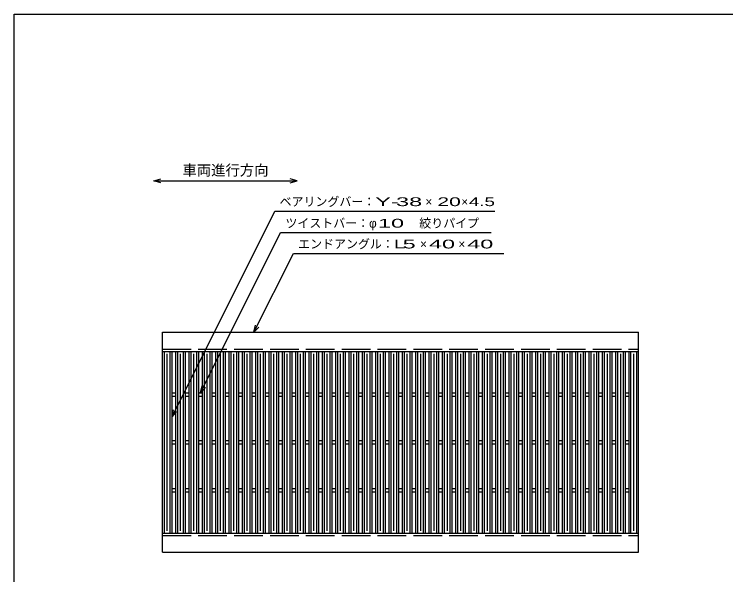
# Model space of a CAD drawing. Units: millimetres, scale not verified. Extents: x -1820 to 1724, y -1285 to 1059.
# Drawn here: x -1736 to -248, y -113 to 1059 of the extents above; entities that cross this region are included whole.
import ezdxf
from ezdxf.enums import TextEntityAlignment as Align

# ---------------------------------------------------------------- set-up
doc = ezdxf.new("R2010")
doc.units = ezdxf.units.MM
doc.header["$LTSCALE"] = 10
doc.linetypes.add('DASHED', pattern=[7.5, 6, -1.5])
for name, color, linetype, lineweight in [('0_2', 150, 'Continuous', 25), ('16', 3, 'Continuous', 25), ('22', 2, 'Continuous', 25)]:
    doc.layers.add(name, color=color, linetype=linetype, lineweight=lineweight)
doc.styles.add('ベクトル', font='')
doc.styles.get('ベクトル').set_extended_font_data('ベクトル')

msp = doc.modelspace()

# ---------------------------------------------------------------- linework, layer by layer
at = {"layer": '0_2'}
for p, q in [((-1736, -1141), (-1736, 1059)), ((-1736, 1059), (1724, 1059))]:
    msp.add_line(p, q, dxfattribs=at)
at = {"layer": '0_2', "color": 4}
for p, q in [((-1444.08, 710.83), (-1429.08, 714.83)), ((-1144.08, 710.83), (-1159.08, 714.83)), ((-1429.08, 706.83), (-1444.08, 710.83)), ((-1444.08, 710.83), (-1144.08, 710.83)), ((-1159.08, 706.83), (-1144.08, 710.83))]:
    msp.add_line(p, q, dxfattribs=at)
at = {"layer": '16'}
for p, q in [((-1426, 394), (-430, 394)), ((-1426, 354), (-1426, 394)), ((-430, 354), (-430, 394)), ((-1426, 354), (-430, 354)), ((-1426, -26), (-1426, 354)), ((-1426, 354), (-1406, 354)), ((-1422, -26), (-1422, 354)), ((-1416, -21), (-1416, 349)), ((-1410, -26), (-1410, 354)), ((-1406, -26), (-1406, 354)), ((-1398.1, -26), (-1398.1, 354)), ((-1398.1, 354), (-1378.1, 354)), ((-1394.1, -26), (-1394.1, 354)), ((-1388.1, -21), (-1388.1, 349)), ((-1382.1, -26), (-1382.1, 354)), ((-1378.1, -26), (-1378.1, 354)), ((-1370.2, -26), (-1370.2, 354)), ((-1370.2, 354), (-1350.2, 354)), ((-1366.2, -26), (-1366.2, 354)), ((-1360.2, -21), (-1360.2, 349)), ((-1354.2, -26), (-1354.2, 354)), ((-1350.2, -26), (-1350.2, 354)), ((-1342.3, -26), (-1342.3, 354)), ((-1342.3, 354), (-1322.3, 354)), ((-1338.3, -26), (-1338.3, 354)), ((-1332.3, -21), (-1332.3, 349)), ((-1326.3, -26), (-1326.3, 354)), ((-1322.3, -26), (-1322.3, 354)), ((-1314.4, -26), (-1314.4, 354)), ((-1314.4, 354), (-1294.4, 354)), ((-1310.4, -26), (-1310.4, 354)), ((-1304.4, -21), (-1304.4, 349)), ((-1298.4, -26), (-1298.4, 354)), ((-1294.4, -26), (-1294.4, 354)), ((-1286.5, -26), (-1286.5, 354)), ((-1286.5, 354), (-1266.5, 354)), ((-1282.5, -26), (-1282.5, 354)), ((-1276.5, -21), (-1276.5, 349)), ((-1270.5, -26), (-1270.5, 354)), ((-1266.5, -26), (-1266.5, 354)), ((-1258.6, -26), (-1258.6, 354)), ((-1258.6, 354), (-1238.6, 354)), ((-1254.6, -26), (-1254.6, 354)), ((-1248.6, -21), (-1248.6, 349)), ((-1242.6, -26), (-1242.6, 354)), ((-1238.6, -26), (-1238.6, 354)), ((-1230.7, -26), (-1230.7, 354)), ((-1230.7, 354), (-1210.7, 354)), ((-1226.7, -26), (-1226.7, 354)), ((-1220.7, -21), (-1220.7, 349)), ((-1214.7, -26), (-1214.7, 354)), ((-1210.7, -26), (-1210.7, 354)), ((-1202.8, -26), (-1202.8, 354)), ((-1202.8, 354), (-1182.8, 354)), ((-1198.8, -26), (-1198.8, 354)), ((-1192.8, -21), (-1192.8, 349)), ((-1186.8, -26), (-1186.8, 354)), ((-1182.8, -26), (-1182.8, 354)), ((-1174.9, -26), (-1174.9, 354)), ((-1174.9, 354), (-1154.9, 354)), ((-1170.9, -26), (-1170.9, 354)), ((-1164.9, -21), (-1164.9, 349)), ((-1158.9, -26), (-1158.9, 354)), ((-1154.9, -26), (-1154.9, 354)), ((-1147, -26), (-1147, 354)), ((-1147, 354), (-1127, 354)), ((-1143, -26), (-1143, 354)), ((-1137, -21), (-1137, 349)), ((-1131, -26), (-1131, 354)), ((-1127, -26), (-1127, 354)), ((-1119.1, -26), (-1119.1, 354)), ((-1119.1, 354), (-1099.1, 354)), ((-1115.1, -26), (-1115.1, 354)), ((-1109.1, -21), (-1109.1, 349)), ((-1103.1, -26), (-1103.1, 354)), ((-1099.1, -26), (-1099.1, 354)), ((-1091.2, -26), (-1091.2, 354)), ((-1091.2, 354), (-1071.2, 354)), ((-1087.2, -26), (-1087.2, 354)), ((-1081.2, -21), (-1081.2, 349)), ((-1075.2, -26), (-1075.2, 354)), ((-1071.2, -26), (-1071.2, 354)), ((-1063.3, -26), (-1063.3, 354)), ((-1063.3, 354), (-1043.3, 354)), ((-1059.3, -26), (-1059.3, 354)), ((-1053.3, -21), (-1053.3, 349)), ((-1047.3, -26), (-1047.3, 354)), ((-1043.3, -26), (-1043.3, 354)), ((-1035.4, -26), (-1035.4, 354)), ((-1035.4, 354), (-1015.4, 354)), ((-1031.4, -26), (-1031.4, 354)), ((-1025.4, -21), (-1025.4, 349)), ((-1019.4, -26), (-1019.4, 354)), ((-1015.4, -26), (-1015.4, 354)), ((-1007.5, -26), (-1007.5, 354)), ((-1007.5, 354), (-987.5, 354)), ((-1003.5, -26), (-1003.5, 354)), ((-997.5, -21), (-997.5, 349)), ((-991.5, -26), (-991.5, 354)), ((-987.5, -26), (-987.5, 354)), ((-979.6, -26), (-979.6, 354)), ((-979.6, 354), (-959.6, 354)), ((-975.6, -26), (-975.6, 354)), ((-969.6, -21), (-969.6, 349)), ((-963.6, -26), (-963.6, 354)), ((-959.6, -26), (-959.6, 354)), ((-951.7, -26), (-951.7, 354)), ((-951.7, 354), (-931.7, 354)), ((-947.7, -26), (-947.7, 354)), ((-941.7, -21), (-941.7, 349)), ((-935.7, -26), (-935.7, 354)), ((-931.7, -26), (-931.7, 354)), ((-923.8, -26), (-923.8, 354)), ((-923.8, 354), (-903.8, 354)), ((-919.8, -26), (-919.8, 354)), ((-913.8, -21), (-913.8, 349)), ((-907.8, -26), (-907.8, 354)), ((-903.8, -26), (-903.8, 354)), ((-895.9, -26), (-895.9, 354)), ((-895.9, 354), (-875.9, 354)), ((-891.9, -26), (-891.9, 354)), ((-885.9, -21), (-885.9, 349)), ((-879.9, -26), (-879.9, 354)), ((-875.9, -26), (-875.9, 354)), ((-868, -26), (-868, 354)), ((-868, 354), (-848, 354)), ((-864, -26), (-864, 354)), ((-858, -21), (-858, 349)), ((-852, -26), (-852, 354)), ((-848, -26), (-848, 354)), ((-840.1, -26), (-840.1, 354)), ((-840.1, 354), (-820.1, 354)), ((-836.1, -26), (-836.1, 354)), ((-830.1, -21), (-830.1, 349)), ((-824.1, -26), (-824.1, 354)), ((-820.1, -26), (-820.1, 354)), ((-812.2, -26), (-812.2, 354)), ((-812.2, 354), (-792.2, 354)), ((-808.2, -26), (-808.2, 354)), ((-802.2, -21), (-802.2, 349)), ((-796.2, -26), (-796.2, 354)), ((-792.2, -26), (-792.2, 354)), ((-784.3, -26), (-784.3, 354)), ((-784.3, 354), (-764.3, 354)), ((-780.3, -26), (-780.3, 354)), ((-774.3, -21), (-774.3, 349)), ((-768.3, -26), (-768.3, 354)), ((-764.3, -26), (-764.3, 354)), ((-756.4, -26), (-756.4, 354)), ((-756.4, 354), (-736.4, 354)), ((-752.4, -26), (-752.4, 354)), ((-746.4, -21), (-746.4, 349)), ((-740.4, -26), (-740.4, 354)), ((-736.4, -26), (-736.4, 354)), ((-728.5, -26), (-728.5, 354)), ((-728.5, 354), (-708.5, 354)), ((-724.5, -26), (-724.5, 354)), ((-718.5, -21), (-718.5, 349)), ((-712.5, -26), (-712.5, 354)), ((-708.5, -26), (-708.5, 354)), ((-700.6, -26), (-700.6, 354)), ((-700.6, 354), (-680.6, 354)), ((-696.6, -26), (-696.6, 354)), ((-690.6, -21), (-690.6, 349)), ((-684.6, -26), (-684.6, 354)), ((-680.6, -26), (-680.6, 354)), ((-672.7, -26), (-672.7, 354)), ((-672.7, 354), (-652.7, 354)), ((-668.7, -26), (-668.7, 354)), ((-662.7, -21), (-662.7, 349)), ((-656.7, -26), (-656.7, 354)), ((-652.7, -26), (-652.7, 354)), ((-644.8, -26), (-644.8, 354)), ((-644.8, 354), (-624.8, 354)), ((-640.8, -26), (-640.8, 354)), ((-634.8, -21), (-634.8, 349)), ((-628.8, -26), (-628.8, 354)), ((-624.8, -26), (-624.8, 354)), ((-616.9, -26), (-616.9, 354)), ((-616.9, 354), (-596.9, 354)), ((-612.9, -26), (-612.9, 354)), ((-606.9, -21), (-606.9, 349)), ((-600.9, -26), (-600.9, 354)), ((-596.9, -26), (-596.9, 354)), ((-589, -26), (-589, 354)), ((-589, 354), (-569, 354)), ((-585, -26), (-585, 354)), ((-579, -21), (-579, 349)), ((-573, -26), (-573, 354)), ((-569, -26), (-569, 354)), ((-561.1, -26), (-561.1, 354)), ((-561.1, 354), (-541.1, 354)), ((-557.1, -26), (-557.1, 354)), ((-551.1, -21), (-551.1, 349)), ((-545.1, -26), (-545.1, 354)), ((-541.1, -26), (-541.1, 354)), ((-533.2, -26), (-533.2, 354)), ((-533.2, 354), (-513.2, 354)), ((-529.2, -26), (-529.2, 354)), ((-523.2, -21), (-523.2, 349)), ((-517.2, -26), (-517.2, 354)), ((-513.2, -26), (-513.2, 354)), ((-505.3, -26), (-505.3, 354)), ((-505.3, 354), (-485.3, 354)), ((-501.3, -26), (-501.3, 354)), ((-495.3, -21), (-495.3, 349)), ((-489.3, -26), (-489.3, 354)), ((-485.3, -26), (-485.3, 354)), ((-477.4, -26), (-477.4, 354)), ((-477.4, 354), (-457.4, 354)), ((-473.4, -26), (-473.4, 354)), ((-467.4, -21), (-467.4, 349)), ((-461.4, -26), (-461.4, 354)), ((-457.4, -26), (-457.4, 354)), ((-450, -26), (-450, 354)), ((-450, 354), (-430, 354)), ((-446, -26), (-446, 354)), ((-440, -21), (-440, 349)), ((-434, -26), (-434, 354)), ((-430, -26), (-430, 354)), ((-1406, 267.5), (-1398.1, 267.5)), ((-1406, 260.5), (-1398.1, 260.5)), ((-1378.1, 267.5), (-1370.2, 267.5)), ((-1378.1, 260.5), (-1370.2, 260.5)), ((-1350.2, 267.5), (-1342.3, 267.5)), ((-1350.2, 260.5), (-1342.3, 260.5)), ((-1322.3, 267.5), (-1314.4, 267.5)), ((-1322.3, 260.5), (-1314.4, 260.5)), ((-1294.4, 267.5), (-1286.5, 267.5)), ((-1294.4, 260.5), (-1286.5, 260.5)), ((-1266.5, 267.5), (-1258.6, 267.5)), ((-1266.5, 260.5), (-1258.6, 260.5)), ((-1238.6, 267.5), (-1230.7, 267.5)), ((-1238.6, 260.5), (-1230.7, 260.5)), ((-1210.7, 267.5), (-1202.8, 267.5)), ((-1210.7, 260.5), (-1202.8, 260.5)), ((-1182.8, 267.5), (-1174.9, 267.5)), ((-1182.8, 260.5), (-1174.9, 260.5)), ((-1154.9, 267.5), (-1147, 267.5)), ((-1154.9, 260.5), (-1147, 260.5)), ((-1127, 267.5), (-1119.1, 267.5)), ((-1127, 260.5), (-1119.1, 260.5)), ((-1099.1, 267.5), (-1091.2, 267.5)), ((-1099.1, 260.5), (-1091.2, 260.5)), ((-1071.2, 267.5), (-1063.3, 267.5)), ((-1071.2, 260.5), (-1063.3, 260.5)), ((-1043.3, 267.5), (-1035.4, 267.5)), ((-1043.3, 260.5), (-1035.4, 260.5)), ((-1015.4, 267.5), (-1007.5, 267.5)), ((-1015.4, 260.5), (-1007.5, 260.5)), ((-987.5, 267.5), (-979.6, 267.5)), ((-987.5, 260.5), (-979.6, 260.5)), ((-959.6, 267.5), (-951.7, 267.5)), ((-959.6, 260.5), (-951.7, 260.5)), ((-931.7, 267.5), (-923.8, 267.5)), ((-931.7, 260.5), (-923.8, 260.5)), ((-903.8, 267.5), (-895.9, 267.5)), ((-903.8, 260.5), (-895.9, 260.5)), ((-875.9, 267.5), (-868, 267.5)), ((-875.9, 260.5), (-868, 260.5)), ((-848, 267.5), (-840.1, 267.5)), ((-848, 260.5), (-840.1, 260.5)), ((-820.1, 267.5), (-812.2, 267.5)), ((-820.1, 260.5), (-812.2, 260.5)), ((-792.2, 267.5), (-784.3, 267.5)), ((-792.2, 260.5), (-784.3, 260.5)), ((-764.3, 267.5), (-756.4, 267.5)), ((-764.3, 260.5), (-756.4, 260.5)), ((-736.4, 267.5), (-728.5, 267.5)), ((-736.4, 260.5), (-728.5, 260.5)), ((-708.5, 267.5), (-700.6, 267.5)), ((-708.5, 260.5), (-700.6, 260.5)), ((-680.6, 267.5), (-672.7, 267.5)), ((-680.6, 260.5), (-672.7, 260.5)), ((-652.7, 267.5), (-644.8, 267.5)), ((-652.7, 260.5), (-644.8, 260.5)), ((-624.8, 267.5), (-616.9, 267.5)), ((-624.8, 260.5), (-616.9, 260.5)), ((-596.9, 267.5), (-589, 267.5)), ((-596.9, 260.5), (-589, 260.5)), ((-569, 267.5), (-561.1, 267.5)), ((-569, 260.5), (-561.1, 260.5)), ((-541.1, 267.5), (-533.2, 267.5)), ((-541.1, 260.5), (-533.2, 260.5)), ((-513.2, 267.5), (-505.3, 267.5)), ((-513.2, 260.5), (-505.3, 260.5)), ((-485.3, 267.5), (-477.4, 267.5)), ((-485.3, 260.5), (-477.4, 260.5)), ((-457.4, 267.5), (-450, 267.5)), ((-457.4, 260.5), (-450, 260.5)), ((-1406, 167.5), (-1398.1, 167.5)), ((-1378.1, 167.5), (-1370.2, 167.5)), ((-1350.2, 167.5), (-1342.3, 167.5)), ((-1322.3, 167.5), (-1314.4, 167.5)), ((-1294.4, 167.5), (-1286.5, 167.5)), ((-1266.5, 167.5), (-1258.6, 167.5)), ((-1238.6, 167.5), (-1230.7, 167.5)), ((-1210.7, 167.5), (-1202.8, 167.5)), ((-1182.8, 167.5), (-1174.9, 167.5)), ((-1154.9, 167.5), (-1147, 167.5)), ((-1127, 167.5), (-1119.1, 167.5)), ((-1099.1, 167.5), (-1091.2, 167.5)), ((-1071.2, 167.5), (-1063.3, 167.5)), ((-1043.3, 167.5), (-1035.4, 167.5)), ((-1015.4, 167.5), (-1007.5, 167.5)), ((-987.5, 167.5), (-979.6, 167.5)), ((-959.6, 167.5), (-951.7, 167.5)), ((-931.7, 167.5), (-923.8, 167.5)), ((-903.8, 167.5), (-895.9, 167.5)), ((-875.9, 167.5), (-868, 167.5)), ((-848, 167.5), (-840.1, 167.5)), ((-820.1, 167.5), (-812.2, 167.5)), ((-792.2, 167.5), (-784.3, 167.5)), ((-764.3, 167.5), (-756.4, 167.5)), ((-736.4, 167.5), (-728.5, 167.5)), ((-708.5, 167.5), (-700.6, 167.5)), ((-680.6, 167.5), (-672.7, 167.5)), ((-652.7, 167.5), (-644.8, 167.5)), ((-624.8, 167.5), (-616.9, 167.5)), ((-596.9, 167.5), (-589, 167.5)), ((-569, 167.5), (-561.1, 167.5)), ((-541.1, 167.5), (-533.2, 167.5)), ((-513.2, 167.5), (-505.3, 167.5)), ((-485.3, 167.5), (-477.4, 167.5)), ((-457.4, 167.5), (-450, 167.5)), ((-1406, 160.5), (-1398.1, 160.5)), ((-1378.1, 160.5), (-1370.2, 160.5)), ((-1350.2, 160.5), (-1342.3, 160.5)), ((-1322.3, 160.5), (-1314.4, 160.5)), ((-1294.4, 160.5), (-1286.5, 160.5)), ((-1266.5, 160.5), (-1258.6, 160.5)), ((-1238.6, 160.5), (-1230.7, 160.5)), ((-1210.7, 160.5), (-1202.8, 160.5)), ((-1182.8, 160.5), (-1174.9, 160.5)), ((-1154.9, 160.5), (-1147, 160.5)), ((-1127, 160.5), (-1119.1, 160.5)), ((-1099.1, 160.5), (-1091.2, 160.5)), ((-1071.2, 160.5), (-1063.3, 160.5)), ((-1043.3, 160.5), (-1035.4, 160.5)), ((-1015.4, 160.5), (-1007.5, 160.5)), ((-987.5, 160.5), (-979.6, 160.5)), ((-959.6, 160.5), (-951.7, 160.5)), ((-931.7, 160.5), (-923.8, 160.5)), ((-903.8, 160.5), (-895.9, 160.5)), ((-875.9, 160.5), (-868, 160.5)), ((-848, 160.5), (-840.1, 160.5)), ((-820.1, 160.5), (-812.2, 160.5)), ((-792.2, 160.5), (-784.3, 160.5)), ((-764.3, 160.5), (-756.4, 160.5)), ((-736.4, 160.5), (-728.5, 160.5)), ((-708.5, 160.5), (-700.6, 160.5)), ((-680.6, 160.5), (-672.7, 160.5)), ((-652.7, 160.5), (-644.8, 160.5)), ((-624.8, 160.5), (-616.9, 160.5)), ((-596.9, 160.5), (-589, 160.5)), ((-569, 160.5), (-561.1, 160.5)), ((-541.1, 160.5), (-533.2, 160.5)), ((-513.2, 160.5), (-505.3, 160.5)), ((-485.3, 160.5), (-477.4, 160.5)), ((-457.4, 160.5), (-450, 160.5)), ((-1406, 67.5), (-1398.1, 67.5)), ((-1406, 60.5), (-1398.1, 60.5)), ((-1378.1, 67.5), (-1370.2, 67.5)), ((-1378.1, 60.5), (-1370.2, 60.5)), ((-1350.2, 67.5), (-1342.3, 67.5)), ((-1350.2, 60.5), (-1342.3, 60.5)), ((-1322.3, 67.5), (-1314.4, 67.5)), ((-1322.3, 60.5), (-1314.4, 60.5)), ((-1294.4, 67.5), (-1286.5, 67.5)), ((-1294.4, 60.5), (-1286.5, 60.5)), ((-1266.5, 67.5), (-1258.6, 67.5)), ((-1266.5, 60.5), (-1258.6, 60.5)), ((-1238.6, 67.5), (-1230.7, 67.5)), ((-1238.6, 60.5), (-1230.7, 60.5)), ((-1210.7, 67.5), (-1202.8, 67.5)), ((-1210.7, 60.5), (-1202.8, 60.5)), ((-1182.8, 67.5), (-1174.9, 67.5)), ((-1182.8, 60.5), (-1174.9, 60.5)), ((-1154.9, 67.5), (-1147, 67.5)), ((-1154.9, 60.5), (-1147, 60.5)), ((-1127, 67.5), (-1119.1, 67.5)), ((-1127, 60.5), (-1119.1, 60.5)), ((-1099.1, 67.5), (-1091.2, 67.5)), ((-1099.1, 60.5), (-1091.2, 60.5)), ((-1071.2, 67.5), (-1063.3, 67.5)), ((-1071.2, 60.5), (-1063.3, 60.5)), ((-1043.3, 67.5), (-1035.4, 67.5)), ((-1043.3, 60.5), (-1035.4, 60.5)), ((-1015.4, 67.5), (-1007.5, 67.5)), ((-1015.4, 60.5), (-1007.5, 60.5)), ((-987.5, 67.5), (-979.6, 67.5)), ((-987.5, 60.5), (-979.6, 60.5)), ((-959.6, 67.5), (-951.7, 67.5)), ((-959.6, 60.5), (-951.7, 60.5)), ((-931.7, 67.5), (-923.8, 67.5)), ((-931.7, 60.5), (-923.8, 60.5)), ((-903.8, 67.5), (-895.9, 67.5)), ((-903.8, 60.5), (-895.9, 60.5)), ((-875.9, 67.5), (-868, 67.5)), ((-875.9, 60.5), (-868, 60.5)), ((-848, 67.5), (-840.1, 67.5)), ((-848, 60.5), (-840.1, 60.5)), ((-820.1, 67.5), (-812.2, 67.5)), ((-820.1, 60.5), (-812.2, 60.5)), ((-792.2, 67.5), (-784.3, 67.5)), ((-792.2, 60.5), (-784.3, 60.5)), ((-764.3, 67.5), (-756.4, 67.5)), ((-764.3, 60.5), (-756.4, 60.5)), ((-736.4, 67.5), (-728.5, 67.5)), ((-736.4, 60.5), (-728.5, 60.5)), ((-708.5, 67.5), (-700.6, 67.5)), ((-708.5, 60.5), (-700.6, 60.5)), ((-680.6, 67.5), (-672.7, 67.5)), ((-680.6, 60.5), (-672.7, 60.5)), ((-652.7, 67.5), (-644.8, 67.5)), ((-652.7, 60.5), (-644.8, 60.5)), ((-624.8, 67.5), (-616.9, 67.5)), ((-624.8, 60.5), (-616.9, 60.5)), ((-596.9, 67.5), (-589, 67.5)), ((-596.9, 60.5), (-589, 60.5)), ((-569, 67.5), (-561.1, 67.5)), ((-569, 60.5), (-561.1, 60.5)), ((-541.1, 67.5), (-533.2, 67.5)), ((-541.1, 60.5), (-533.2, 60.5)), ((-513.2, 67.5), (-505.3, 67.5)), ((-513.2, 60.5), (-505.3, 60.5)), ((-485.3, 67.5), (-477.4, 67.5)), ((-485.3, 60.5), (-477.4, 60.5)), ((-457.4, 67.5), (-450, 67.5)), ((-457.4, 60.5), (-450, 60.5)), ((-1426, -26), (-430, -26)), ((-1426, -66), (-1426, -26)), ((-1426, -26), (-1406, -26)), ((-1398.1, -26), (-1378.1, -26)), ((-1370.2, -26), (-1350.2, -26)), ((-1342.3, -26), (-1322.3, -26)), ((-1314.4, -26), (-1294.4, -26)), ((-1286.5, -26), (-1266.5, -26)), ((-1258.6, -26), (-1238.6, -26)), ((-1230.7, -26), (-1210.7, -26)), ((-1202.8, -26), (-1182.8, -26)), ((-1174.9, -26), (-1154.9, -26)), ((-1147, -26), (-1127, -26)), ((-1119.1, -26), (-1099.1, -26)), ((-1091.2, -26), (-1071.2, -26)), ((-1063.3, -26), (-1043.3, -26)), ((-1035.4, -26), (-1015.4, -26)), ((-1007.5, -26), (-987.5, -26)), ((-979.6, -26), (-959.6, -26)), ((-951.7, -26), (-931.7, -26)), ((-923.8, -26), (-903.8, -26)), ((-895.9, -26), (-875.9, -26)), ((-868, -26), (-848, -26)), ((-840.1, -26), (-820.1, -26)), ((-812.2, -26), (-792.2, -26)), ((-784.3, -26), (-764.3, -26)), ((-756.4, -26), (-736.4, -26)), ((-728.5, -26), (-708.5, -26)), ((-700.6, -26), (-680.6, -26)), ((-672.7, -26), (-652.7, -26)), ((-644.8, -26), (-624.8, -26)), ((-616.9, -26), (-596.9, -26)), ((-589, -26), (-569, -26)), ((-561.1, -26), (-541.1, -26)), ((-533.2, -26), (-513.2, -26)), ((-505.3, -26), (-485.3, -26)), ((-477.4, -26), (-457.4, -26)), ((-450, -26), (-430, -26)), ((-430, -66), (-430, -26)), ((-1426, -66), (-430, -66))]:
    msp.add_line(p, q, dxfattribs=at)
at = {"layer": '16', "linetype": 'DASHED'}
for p, q in [((-1426, 359), (-430, 359)), ((-1426, -31), (-430, -31))]:
    msp.add_line(p, q, dxfattribs=at)
at = {"layer": '22', "color": 4}
for p, q in [((-1406, 217.5), (-1191, 647.5)), ((-1191, 647.5), (-731, 647.5)), ((-1346.25, 267.5), (-1178.75, 602.5)), ((-1178.75, 602.5), (-738.75, 602.5)), ((-1234.65, 394), (-1152.15, 559)), ((-1152.15, 559), (-712.15, 559)), ((-1234.65, 394), (-1231.65, 408.6)), ((-1234.65, 394), (-1224.65, 405)), ((-1346.25, 267.5), (-1343.25, 282.1)), ((-1346.25, 267.5), (-1336.25, 278.5)), ((-1406, 217.5), (-1403, 232.1)), ((-1406, 217.5), (-1396, 228.5))]:
    msp.add_line(p, q, dxfattribs=at)

# ---------------------------------------------------------------- texts
at = {"layer": '0_2', "color": 2, "style": 'ベクトル'}
msp.add_text('車両進行方向', height=21.99, dxfattribs=at).set_placement((-1384.08, 732.83), align=Align.MIDDLE_LEFT)
at = {"layer": '22', "style": 'ベクトル'}
for s, p in [('ベアリングバー：', (-1181, 667)), ('×', (-876, 667)), ('×', (-801, 667)), ('ツイストバー：', (-1168.75, 622)), ('φ', (-993.75, 622)), ('絞りパイプ', (-888.75, 622)), ('エンドアングル：', (-1142.15, 578.5)), ('×', (-887.15, 578.5)), ('×', (-807.15, 578.5))]:
    msp.add_text(s, height=18.33, dxfattribs=at).set_placement(p, align=Align.MIDDLE_LEFT)
for s, width, p in [('Y-', 2, (-981, 667)), (' 38 ', 2, (-951, 667)), ('20', 1.8, (-851, 667)), (' 4.5 ', 1.6, (-796, 667)), (' 10 ', 2, (-988.75, 622)), ('L', 1.8, (-942.15, 578.5)), (' 5 ', 2, (-937.15, 578.5)), (' 40 ', 2, (-882.15, 578.5)), (' 40 ', 2, (-802.15, 578.5))]:
    msp.add_text(s, height=18.33, dxfattribs=dict(at, width=width)).set_placement(p, align=Align.MIDDLE_LEFT)

doc.saveas('drawing.dxf')
